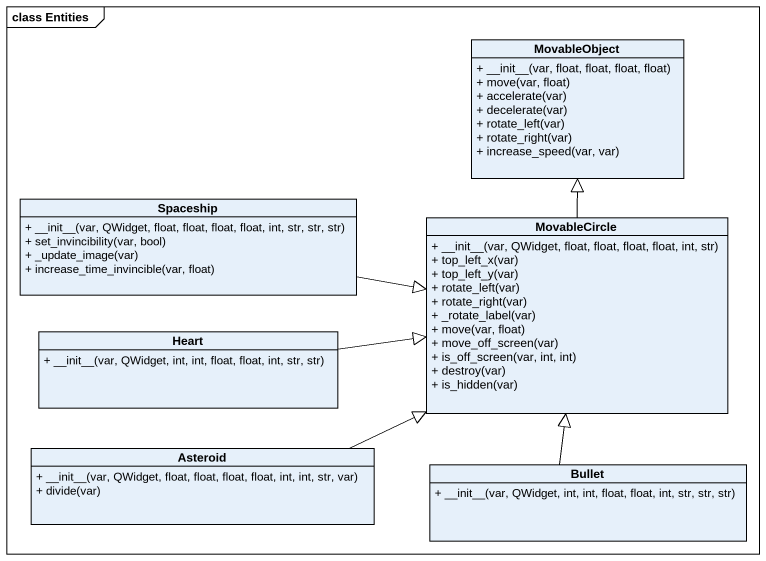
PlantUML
@startuml
mainframe class Entities
hide circle
hide empty members
skinparam classAttributeIconSize 0
class MovableObject {
  + ~__init~__(var, float, float, float, float)
  + move(var, float)
  + accelerate(var)
  + decelerate(var)
  + rotate_left(var)
  + rotate_right(var)
  + increase_speed(var, var)
}
class Spaceship {
  + ~__init~__(var, QWidget, float, float, float, float, int, str, str, str)
  + set_invincibility(var, bool)
  + _update_image(var)
  + increase_time_invincible(var, float)
}
class MovableCircle {
  + ~__init~__(var, QWidget, float, float, float, float, int, str)
  + top_left_x(var)
  + top_left_y(var)
  + rotate_left(var)
  + rotate_right(var)
  + _rotate_label(var)
  + move(var, float)
  + move_off_screen(var)
  + is_off_screen(var, int, int)
  + destroy(var)
  + is_hidden(var)
}
class Heart {
  + ~__init~__(var, QWidget, int, int, float, float, int, str, str)
}
class Asteroid {
  + ~__init~__(var, QWidget, float, float, float, float, int, int, str, var)
  + divide(var)
}
class Bullet {
  + ~__init~__(var, QWidget, int, int, float, float, int, str, str, str)
}
Spaceship -right-|> MovableCircle
MovableCircle -up-|> MovableObject
Heart -right-|> MovableCircle
Asteroid -right-|> MovableCircle
Bullet -up-|> MovableCircle
@enduml
